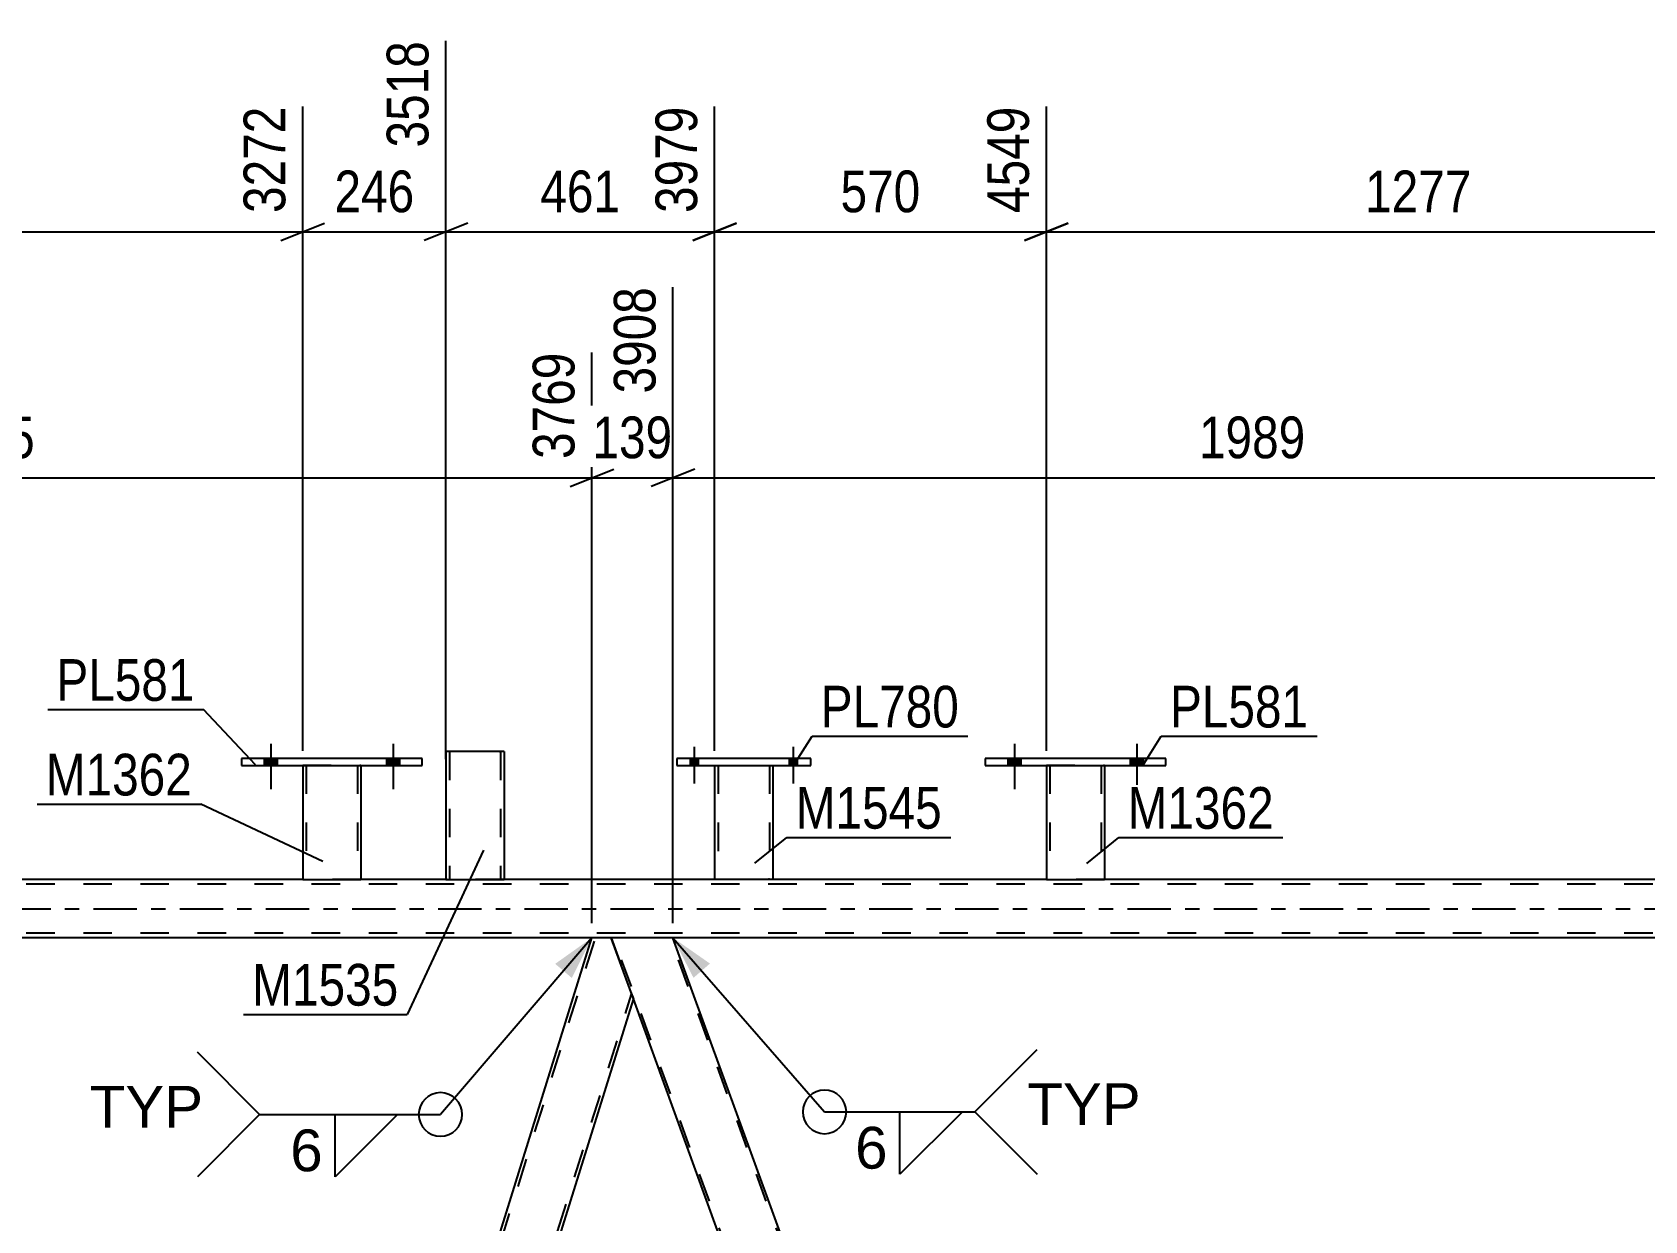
# Model space of a CAD drawing. Header units: millimetres. Extents: x 0 to 841, y 0 to 594.
# Drawn here: x 154.2 to 265, y 437.2 to 518.9 of the extents above; entities that cross this region are included whole.
import ezdxf

# ---------------------------------------------------------------- set-up
doc = ezdxf.new("R2010")
doc.units = ezdxf.units.MM
doc.linetypes.add('DXK_LINE_DOT2', pattern=[3.9198, 1.9599, -1.9599])
doc.linetypes.add('DXK_LINE_DOT3', pattern=[5.9187, 2.979, -0.9799, 0.9799, -0.9799])
doc.styles.add('Arial', font='ARIAL.TTF', dxfattribs={"height": 0.2})
doc.styles.add('Arial Narrow', font='ARIALN.TTF', dxfattribs={"height": 0.2})

# ---------------------------------------------------------------- blocks, each defined once
blk = doc.blocks.new('Bolt-814748569-3018 - 3014')
at = {"linetype": 'Continuous'}
for points in [[(170.15, 468.48), (171.03, 468.48), (171.03, 468.96), (170.15, 468.96)], [(178.55, 468.48), (179.43, 468.48), (179.43, 468.96), (178.55, 468.96)]]:
    blk.add_hatch(color=1, dxfattribs=at).paths.add_polyline_path(points)
at = {"color": 1, "linetype": 'Continuous'}
for p, q in [((170.59, 469.96), (170.59, 466.84)), ((178.99, 469.96), (178.99, 466.84)), ((170.15, 468.96), (170.15, 468.48)), ((171.03, 468.96), (171.03, 468.48)), ((178.55, 468.96), (178.55, 468.48)), ((179.43, 468.96), (179.43, 468.48))]:
    blk.add_line(p, q, dxfattribs=at)
blk = doc.blocks.new('Bolt-814748569-3016 - 3014')
at = {"linetype": 'Continuous'}
for points in [[(221.23, 468.48), (222.11, 468.48), (222.11, 468.96), (221.23, 468.96)], [(229.63, 468.48), (230.51, 468.48), (230.51, 468.96), (229.63, 468.96)]]:
    blk.add_hatch(color=1, dxfattribs=at).paths.add_polyline_path(points)
at = {"color": 1, "linetype": 'Continuous'}
for p, q in [((221.67, 469.96), (221.67, 466.84)), ((230.07, 469.96), (230.07, 466.84)), ((221.23, 468.96), (221.23, 468.48)), ((222.11, 468.96), (222.11, 468.48)), ((229.63, 468.96), (229.63, 468.48)), ((230.51, 468.96), (230.51, 468.48))]:
    blk.add_line(p, q, dxfattribs=at)
blk = doc.blocks.new('Bolt-814748569-3017 - 3014')
at = {"linetype": 'Continuous'}
for points in [[(170.15, 468.48), (171.03, 468.48), (171.03, 468.96), (170.15, 468.96)], [(178.55, 468.48), (179.43, 468.48), (179.43, 468.96), (178.55, 468.96)]]:
    blk.add_hatch(color=1, dxfattribs=at).paths.add_polyline_path(points)
at = {"color": 1, "linetype": 'Continuous'}
for p, q in [((170.59, 469.96), (170.59, 466.84)), ((178.99, 469.96), (178.99, 466.84)), ((170.15, 468.96), (170.15, 468.48)), ((171.03, 468.96), (171.03, 468.48)), ((178.55, 468.96), (178.55, 468.48)), ((179.43, 468.96), (179.43, 468.48))]:
    blk.add_line(p, q, dxfattribs=at)
blk = doc.blocks.new('Bolt-814748569-3027 - 3014')
at = {"linetype": 'Continuous'}
for points in [[(221.23, 468.48), (222.11, 468.48), (222.11, 468.96), (221.23, 468.96)], [(229.63, 468.48), (230.51, 468.48), (230.51, 468.96), (229.63, 468.96)]]:
    blk.add_hatch(color=1, dxfattribs=at).paths.add_polyline_path(points)
at = {"color": 1, "linetype": 'Continuous'}
for p, q in [((221.67, 469.96), (221.67, 466.84)), ((230.07, 469.96), (230.07, 466.84)), ((221.23, 468.96), (221.23, 468.48)), ((222.11, 468.96), (222.11, 468.48)), ((229.63, 468.96), (229.63, 468.48)), ((230.51, 468.96), (230.51, 468.48))]:
    blk.add_line(p, q, dxfattribs=at)
blk = doc.blocks.new('Part-814748569-3507 - 3014')
at = {"color": 2, "linetype": 'Continuous'}
for p, q in [((198.48, 468.96), (198.48, 468.48)), ((207.68, 468.96), (198.48, 468.96)), ((207.68, 468.48), (207.68, 468.96)), ((198.48, 468.48), (207.68, 468.48))]:
    blk.add_line(p, q, dxfattribs=at)
blk = doc.blocks.new('Part-814748569-3174 - 3014')
at = {"color": 7, "linetype": 'DXK_LINE_DOT2'}
for p, q in [((223.87, 468.49), (227.87, 468.49)), ((223.87, 468.48), (223.87, 468.49)), ((223.87, 468.49), (223.87, 468.48)), ((224.11, 468.49), (224.11, 460.64)), ((227.63, 468.49), (227.63, 460.64)), ((227.87, 468.49), (227.87, 468.48)), ((227.87, 468.48), (227.87, 468.49)), ((227.58, 460.64), (227.62, 460.64)), ((227.58, 460.64), (227.62, 460.64)), ((227.62, 460.64), (227.63, 460.64)), ((227.62, 460.64), (227.63, 460.64))]:
    blk.add_line(p, q, dxfattribs=at)
at = {"color": 2, "linetype": 'Continuous'}
for p, q in [((223.87, 468.48), (223.87, 460.64)), ((227.87, 468.48), (227.87, 460.64)), ((223.87, 460.64), (227.87, 460.64))]:
    blk.add_line(p, q, dxfattribs=at)
blk = doc.blocks.new('Part-814748569-3179 - 3014')
at = {"color": 2, "linetype": 'Continuous'}
for p, q in [((219.67, 468.96), (219.67, 468.48)), ((232.07, 468.96), (219.67, 468.96)), ((232.07, 468.48), (232.07, 468.96)), ((219.67, 468.48), (232.07, 468.48))]:
    blk.add_line(p, q, dxfattribs=at)
blk = doc.blocks.new('Part-814748569-3184 - 3014')
at = {"color": 7, "linetype": 'DXK_LINE_DOT2'}
for p, q in [((172.79, 468.49), (176.79, 468.49)), ((172.79, 468.48), (172.79, 468.49)), ((172.79, 468.49), (172.79, 468.48)), ((173.03, 468.49), (173.03, 460.64)), ((176.55, 468.49), (176.55, 460.64)), ((176.79, 468.49), (176.79, 468.48)), ((176.79, 468.48), (176.79, 468.49)), ((176.5, 460.64), (176.54, 460.64)), ((176.5, 460.64), (176.54, 460.64)), ((176.54, 460.64), (176.55, 460.64)), ((176.54, 460.64), (176.55, 460.64))]:
    blk.add_line(p, q, dxfattribs=at)
at = {"color": 2, "linetype": 'Continuous'}
for p, q in [((172.79, 468.48), (172.79, 460.64)), ((176.79, 468.48), (176.79, 460.64)), ((172.79, 460.64), (176.79, 460.64))]:
    blk.add_line(p, q, dxfattribs=at)
blk = doc.blocks.new('Part-814748569-3189 - 3014')
at = {"color": 2, "linetype": 'Continuous'}
for p, q in [((168.59, 468.96), (168.59, 468.48)), ((180.99, 468.96), (168.59, 468.96)), ((180.99, 468.48), (180.99, 468.96)), ((168.59, 468.48), (180.99, 468.48))]:
    blk.add_line(p, q, dxfattribs=at)
blk = doc.blocks.new('Part-814748569-3269 - 3014')
at = {"color": 7, "linetype": 'DXK_LINE_DOT2'}
for p, q in [((278.03, 456.64), (241.22, 338.52)), ((280.51, 452.76), (243.94, 335.42)), ((280.65, 452.39), (280.63, 452.44)), ((280.65, 452.39), (280.63, 452.44)), ((241.5, 340.24), (241.08, 338.89)), ((245.69, 340.24), (244.19, 335.42)), ((242.34, 335.42), (241.08, 338.89)), ((244.19, 335.42), (242.34, 335.42))]:
    blk.add_line(p, q, dxfattribs=at)
at = {"color": 2, "linetype": 'Continuous'}
for p, q in [((277.78, 456.64), (241.5, 340.24)), ((279.1, 456.64), (277.78, 456.64)), ((280.63, 452.44), (279.1, 456.64)), ((280.65, 452.39), (245.69, 340.24))]:
    blk.add_line(p, q, dxfattribs=at)
blk = doc.blocks.new('Part-814748569-3274 - 3014')
at = {"color": 2, "linetype": 'Continuous'}
for p, q in [((198.22, 456.64), (193.97, 456.64)), ((240.59, 340.24), (198.22, 456.64)), ((236.33, 340.24), (195.5, 452.44))]:
    blk.add_line(p, q, dxfattribs=at)
at = {"color": 7, "linetype": 'DXK_LINE_DOT2'}
for p, q in [((193.97, 456.64), (195.5, 452.44)), ((238.26, 335.42), (194.14, 456.64)), ((242.17, 335.42), (198.05, 456.64)), ((238.09, 335.42), (236.33, 340.24)), ((242.34, 335.42), (240.59, 340.24)), ((242.34, 335.42), (238.09, 335.42))]:
    blk.add_line(p, q, dxfattribs=at)
blk = doc.blocks.new('Part-814748569-3279 - 3014')
at = {"color": 2, "linetype": 'Continuous'}
for p, q in [((155.95, 338.89), (192.65, 456.64)), ((193.97, 456.64), (192.65, 456.64)), ((195.5, 452.44), (193.97, 456.64)), ((159.06, 335.42), (195.51, 452.39)), ((157.21, 335.42), (155.96, 338.84))]:
    blk.add_line(p, q, dxfattribs=at)
at = {"color": 7, "linetype": 'DXK_LINE_DOT2'}
for p, q in [((156.08, 338.52), (192.9, 456.64)), ((158.8, 335.42), (195.38, 452.76)), ((195.51, 452.39), (195.5, 452.44)), ((195.51, 452.39), (195.5, 452.44)), ((155.96, 338.84), (155.95, 338.89)), ((157.21, 335.42), (159.06, 335.42))]:
    blk.add_line(p, q, dxfattribs=at)
blk = doc.blocks.new('Part-814748569-3323 - 3014')
at = {"color": 7, "linetype": 'DXK_LINE_DOT2'}
for p, q in [((763.33, 460.32), (99.23, 460.32)), ((176.79, 460.64), (172.79, 460.64)), ((186.62, 460.64), (182.62, 460.64)), ((227.87, 460.64), (223.87, 460.64)), ((763.33, 456.96), (99.23, 456.96)), ((709.03, 456.64), (192.65, 456.64)), ((198.22, 456.64), (192.65, 456.64))]:
    blk.add_line(p, q, dxfattribs=at)
at = {"color": 2, "linetype": 'Continuous'}
for p, q in [((172.79, 460.64), (125.71, 460.64)), ((182.62, 460.64), (176.79, 460.64)), ((223.87, 460.64), (186.62, 460.64)), ((274.95, 460.64), (227.87, 460.64)), ((192.65, 456.64), (113.09, 456.64)), ((277.78, 456.64), (198.22, 456.64))]:
    blk.add_line(p, q, dxfattribs=at)
at = {"color": 7, "linetype": 'DXK_LINE_DOT3'}
blk.add_line((99.23, 458.64), (763.33, 458.64), dxfattribs=at)
blk = doc.blocks.new('Part-814748569-3345 - 3014')
at = {"color": 2, "linetype": 'Continuous'}
for p, q in [((152.95, 335.42), (108.83, 456.64)), ((108.83, 456.64), (113.09, 456.64)), ((155.96, 338.84), (113.09, 456.64))]:
    blk.add_line(p, q, dxfattribs=at)
at = {"color": 7, "linetype": 'DXK_LINE_DOT2'}
for p, q in [((153.12, 335.42), (109, 456.64)), ((157.04, 335.42), (112.92, 456.64)), ((157.21, 335.42), (155.96, 338.84)), ((152.95, 335.42), (157.21, 335.42))]:
    blk.add_line(p, q, dxfattribs=at)
blk = doc.blocks.new('Part-814748569-3502 - 3014')
at = {"color": 2, "linetype": 'Continuous'}
for p, q in [((201.08, 468.48), (201.08, 460.66)), ((205.08, 468.48), (205.08, 460.66)), ((201.08, 460.66), (205.08, 460.66))]:
    blk.add_line(p, q, dxfattribs=at)
at = {"color": 7, "linetype": 'DXK_LINE_DOT2'}
for p, q in [((201.08, 468.48), (205.08, 468.48)), ((201.32, 468.48), (201.32, 460.66)), ((204.84, 468.48), (204.84, 460.66)), ((204.82, 460.66), (204.78, 460.66)), ((204.78, 460.66), (204.82, 460.66)), ((204.84, 460.66), (204.82, 460.66)), ((204.82, 460.66), (204.84, 460.66))]:
    blk.add_line(p, q, dxfattribs=at)
blk = doc.blocks.new('Bolt-814748569-3508 - 3014')
at = {"linetype": 'Continuous'}
for points in [[(199.4, 468.48), (199.96, 468.48), (199.96, 468.96), (199.4, 468.96)], [(199.4, 468.48), (199.96, 468.48), (199.96, 468.96), (199.4, 468.96)], [(206.2, 468.48), (206.76, 468.48), (206.76, 468.96), (206.2, 468.96)], [(206.2, 468.48), (206.76, 468.48), (206.76, 468.96), (206.2, 468.96)]]:
    blk.add_hatch(color=1, dxfattribs=at).paths.add_polyline_path(points)
at = {"color": 1, "linetype": 'Continuous'}
for p, q in [((199.68, 469.76), (199.68, 467.24)), ((199.68, 469.76), (199.68, 467.24)), ((206.48, 469.76), (206.48, 467.24)), ((206.48, 469.76), (206.48, 467.24)), ((199.4, 468.96), (199.4, 468.48)), ((199.4, 468.96), (199.4, 468.48)), ((199.96, 468.96), (199.96, 468.48)), ((199.96, 468.96), (199.96, 468.48)), ((206.2, 468.96), (206.2, 468.48)), ((206.2, 468.96), (206.2, 468.48)), ((206.76, 468.96), (206.76, 468.48)), ((206.76, 468.96), (206.76, 468.48))]:
    blk.add_line(p, q, dxfattribs=at)
blk = doc.blocks.new('Part-814748569-3513 - 3014')
at = {"color": 2, "linetype": 'Continuous'}
for p, q in [((182.62, 469.43), (182.62, 460.64)), ((186.62, 469.43), (182.62, 469.43)), ((186.62, 469.43), (186.62, 460.64)), ((182.62, 460.64), (186.62, 460.64))]:
    blk.add_line(p, q, dxfattribs=at)
at = {"color": 7, "linetype": 'DXK_LINE_DOT2'}
for p, q in [((182.86, 469.43), (182.86, 460.64)), ((186.59, 469.43), (186.14, 469.43)), ((186.31, 469.43), (186.33, 469.43)), ((186.33, 469.43), (186.37, 469.43)), ((186.37, 469.43), (186.38, 469.43)), ((186.38, 469.43), (186.38, 460.64)), ((186.37, 460.64), (186.33, 460.64)), ((186.37, 460.64), (186.33, 460.64)), ((186.38, 460.64), (186.37, 460.64)), ((186.37, 460.64), (186.38, 460.64))]:
    blk.add_line(p, q, dxfattribs=at)
blk = doc.blocks.new('StraightDimension-814748569-4327 - 3014')
at = {"color": 7, "linetype": 'Continuous'}
for p, q in [((108.83, 457.64), (108.83, 496.85)), ((192.65, 457.64), (192.65, 496.85)), ((110.33, 488.84), (107.33, 487.64)), ((191.15, 487.64), (194.15, 488.84)), ((108.83, 488.24), (192.65, 488.24))]:
    blk.add_line(p, q, dxfattribs=at)
at = {"color": 0}
blk.add_wipeout([(155, 488.99), (155, 493.19), (146.48, 493.19), (146.48, 488.99)], dxfattribs=at)
at = {"color": 3, "style": 'Arial Narrow'}
blk.add_text('2095', height=2.863, dxfattribs=at).set_placement((147.08, 489.59))
at = {"color": 0, "linetype": 'Continuous'}
blk.add_wipeout([(192.05, 497.45), (187.85, 497.45), (187.85, 488.94), (192.05, 488.94)], dxfattribs=at)
at = {"color": 3, "linetype": 'Continuous', "style": 'Arial Narrow'}
blk.add_text('3769', height=2.863, rotation=90.0002, dxfattribs=at).set_placement((191.45, 489.54))
blk = doc.blocks.new('StraightDimension-814748569-14834 - 3014')
at = {"color": 7, "linetype": 'Continuous'}
for p, q in [((201.08, 469.48), (201.08, 513.76)), ((223.87, 469.49), (223.87, 513.76)), ((202.58, 505.74), (199.58, 504.54)), ((201.08, 505.14), (223.87, 505.14)), ((222.37, 504.54), (225.37, 505.74))]:
    blk.add_line(p, q, dxfattribs=at)
at = {"color": 0}
blk.add_wipeout([(215.82, 505.89), (215.82, 510.09), (209.13, 510.09), (209.13, 505.89)], dxfattribs=at)
at = {"color": 3, "style": 'Arial Narrow'}
blk.add_text('570', height=2.863, dxfattribs=at).set_placement((209.73, 506.49))
at = {"color": 0, "linetype": 'Continuous'}
blk.add_wipeout([(223.27, 514.36), (219.07, 514.36), (219.07, 505.84), (223.27, 505.84)], dxfattribs=at)
at = {"color": 3, "linetype": 'Continuous', "style": 'Arial Narrow'}
blk.add_text('4549', height=2.863, rotation=90.0002, dxfattribs=at).set_placement((222.67, 506.44))
blk = doc.blocks.new('StraightDimension-814748569-4048 - 3014')
at = {"color": 7, "linetype": 'Continuous'}
for p, q in [((198.22, 457.64), (198.22, 501.35)), ((192.65, 457.64), (192.65, 496.85)), ((191.15, 487.64), (194.15, 488.84)), ((199.72, 488.84), (196.72, 487.64)), ((192.65, 488.24), (198.22, 488.24))]:
    blk.add_line(p, q, dxfattribs=at)
at = {"color": 0}
blk.add_wipeout([(198.78, 488.99), (198.78, 493.19), (192.09, 493.19), (192.09, 488.99)], dxfattribs=at)
at = {"color": 3, "style": 'Arial Narrow'}
blk.add_text('139', height=2.863, dxfattribs=at).set_placement((192.69, 489.59))
at = {"color": 0, "linetype": 'Continuous'}
blk.add_wipeout([(197.62, 501.95), (193.42, 501.95), (193.42, 493.44), (197.62, 493.44)], dxfattribs=at)
at = {"color": 3, "linetype": 'Continuous', "style": 'Arial Narrow'}
blk.add_text('3908', height=2.863, rotation=90.0002, dxfattribs=at).set_placement((197.02, 494.04))
blk = doc.blocks.new('StraightDimension-814748569-4072 - 3014')
at = {"color": 7, "linetype": 'Continuous'}
for p, q in [((198.22, 457.64), (198.22, 501.35)), ((277.78, 457.64), (277.78, 496.85)), ((199.72, 488.84), (196.72, 487.64)), ((276.28, 487.64), (279.28, 488.84)), ((198.22, 488.24), (277.78, 488.24))]:
    blk.add_line(p, q, dxfattribs=at)
at = {"color": 0}
blk.add_wipeout([(242.26, 488.99), (242.26, 493.19), (233.75, 493.19), (233.75, 488.99)], dxfattribs=at)
at = {"color": 3, "style": 'Arial Narrow'}
blk.add_text('1989', height=2.863, dxfattribs=at).set_placement((234.35, 489.59))
at = {"color": 0, "linetype": 'Continuous'}
blk.add_wipeout([(277.18, 497.45), (272.98, 497.45), (272.98, 488.94), (277.18, 488.94)], dxfattribs=at)
at = {"color": 3, "linetype": 'Continuous', "style": 'Arial Narrow'}
blk.add_text('5897', height=2.863, rotation=90.0002, dxfattribs=at).set_placement((276.58, 489.54))
blk = doc.blocks.new('StraightDimension-814748569-14833 - 3014')
at = {"color": 7, "linetype": 'Continuous'}
for p, q in [((223.87, 469.49), (223.87, 513.76)), ((274.95, 469.49), (274.95, 513.76)), ((225.37, 505.74), (222.37, 504.54)), ((223.87, 505.14), (274.95, 505.14)), ((273.45, 504.54), (276.45, 505.74))]:
    blk.add_line(p, q, dxfattribs=at)
at = {"color": 0}
blk.add_wipeout([(253.67, 505.89), (253.67, 510.09), (245.16, 510.09), (245.16, 505.89)], dxfattribs=at)
at = {"color": 3, "style": 'Arial Narrow'}
blk.add_text('1277', height=2.863, dxfattribs=at).set_placement((245.76, 506.49))
at = {"color": 0, "linetype": 'Continuous'}
blk.add_wipeout([(274.35, 514.36), (270.15, 514.36), (270.15, 505.84), (274.35, 505.84)], dxfattribs=at)
at = {"color": 3, "linetype": 'Continuous', "style": 'Arial Narrow'}
blk.add_text('5826', height=2.863, rotation=90.0002, dxfattribs=at).set_placement((273.75, 506.44))
blk = doc.blocks.new('StraightDimension-814748569-14835 - 3014')
at = {"color": 7, "linetype": 'Continuous'}
for p, q in [((182.62, 468.91), (182.62, 518.26)), ((201.08, 469.48), (201.08, 513.76)), ((184.12, 505.74), (181.12, 504.54)), ((182.62, 505.14), (201.08, 505.14)), ((199.58, 504.54), (202.58, 505.74))]:
    blk.add_line(p, q, dxfattribs=at)
at = {"color": 0}
blk.add_wipeout([(195.19, 505.89), (195.19, 510.09), (188.51, 510.09), (188.51, 505.89)], dxfattribs=at)
at = {"color": 3, "style": 'Arial Narrow'}
blk.add_text('461', height=2.863, dxfattribs=at).set_placement((189.11, 506.49))
at = {"color": 0, "linetype": 'Continuous'}
blk.add_wipeout([(200.48, 514.36), (196.28, 514.36), (196.28, 505.84), (200.48, 505.84)], dxfattribs=at)
at = {"color": 3, "linetype": 'Continuous', "style": 'Arial Narrow'}
blk.add_text('3979', height=2.863, rotation=90.0002, dxfattribs=at).set_placement((199.88, 506.44))
blk = doc.blocks.new('StraightDimension-814748569-14836 - 3014')
at = {"color": 7, "linetype": 'Continuous'}
for p, q in [((182.62, 468.91), (182.62, 518.26)), ((172.79, 469.49), (172.79, 513.76)), ((171.29, 504.54), (174.29, 505.74)), ((172.79, 505.14), (182.62, 505.14)), ((184.12, 505.74), (181.12, 504.54))]:
    blk.add_line(p, q, dxfattribs=at)
at = {"color": 0}
blk.add_wipeout([(181.05, 505.89), (181.05, 510.09), (174.37, 510.09), (174.37, 505.89)], dxfattribs=at)
at = {"color": 3, "style": 'Arial Narrow'}
blk.add_text('246', height=2.863, dxfattribs=at).set_placement((174.97, 506.49))
at = {"color": 0, "linetype": 'Continuous'}
blk.add_wipeout([(182.02, 518.86), (177.82, 518.86), (177.82, 510.34), (182.02, 510.34)], dxfattribs=at)
at = {"color": 3, "linetype": 'Continuous', "style": 'Arial Narrow'}
blk.add_text('3518', height=2.863, rotation=90.0002, dxfattribs=at).set_placement((181.42, 510.94))
blk = doc.blocks.new('StraightDimension-814748569-14837 - 3014')
at = {"color": 7, "linetype": 'Continuous'}
for p, q in [((121.71, 469.49), (121.71, 513.76)), ((172.79, 469.49), (172.79, 513.76)), ((123.21, 505.74), (120.21, 504.54)), ((121.71, 505.14), (172.79, 505.14)), ((171.29, 504.54), (174.29, 505.74))]:
    blk.add_line(p, q, dxfattribs=at)
at = {"color": 0}
blk.add_wipeout([(151.51, 505.89), (151.51, 510.09), (143, 510.09), (143, 505.89)], dxfattribs=at)
at = {"color": 3, "style": 'Arial Narrow'}
blk.add_text('1277', height=2.863, dxfattribs=at).set_placement((143.6, 506.49))
at = {"color": 0, "linetype": 'Continuous'}
blk.add_wipeout([(172.19, 514.36), (167.99, 514.36), (167.99, 505.84), (172.19, 505.84)], dxfattribs=at)
at = {"color": 3, "linetype": 'Continuous', "style": 'Arial Narrow'}
blk.add_text('3272', height=2.863, rotation=90.0002, dxfattribs=at).set_placement((171.59, 506.44))
blk = doc.blocks.new('WeldMark-814748569-4795 - 3014')
at = {"linetype": 'Continuous'}
blk.add_hatch(color=30, dxfattribs=at).paths.add_polyline_path([(190.13, 454.85), (192.65, 456.64), (191.27, 453.88)])
at = {"color": 30, "linetype": 'Continuous'}
for p in [(192.65, 456.64), (169.83, 444.5)]:
    blk.add_line(p, (182.25, 444.5), dxfattribs=at)
at = {"color": 3, "linetype": 'Continuous'}
for p, q in [((169.83, 444.5), (165.55, 448.78)), ((169.83, 444.5), (165.55, 440.21)), ((175.01, 444.5), (179.3, 444.5)), ((179.3, 444.5), (175.01, 440.21)), ((175.01, 440.21), (175.01, 444.5))]:
    blk.add_line(p, q, dxfattribs=at)
for start, end in [(90, 270), (270, 90)]:
    blk.add_arc((182.25, 444.5), 1.5, start, end, dxfattribs=at)
at = {"color": 0}
blk.add_wipeout([(174.35, 440.4), (174.35, 443.8), (171.73, 443.8), (171.73, 440.4)], dxfattribs=at)
at = {"color": 3, "style": 'Arial'}
blk.add_text('6', height=2.87, dxfattribs=at).set_placement((171.93, 440.6))
at = {"color": 0, "linetype": 'Continuous'}
blk.add_wipeout([(165.93, 443.6), (165.93, 446.6), (158.16, 446.6), (158.16, 443.6)], dxfattribs=at)
blk.add_wipeout([(165.93, 443.6), (165.93, 446.6), (158.16, 446.6), (158.16, 443.6)], dxfattribs=at)
at = {"color": 3, "linetype": 'Continuous', "style": 'Arial'}
blk.add_text('TYP', height=2.865, dxfattribs=at).set_placement((158.16, 443.6))
blk = doc.blocks.new('Mark-814748569-3175 - 3014')
at = {"color": 30, "linetype": 'Continuous'}
for p, q in [((230.49, 468.48), (231.76, 470.49)), ((231.76, 470.49), (242.46, 470.49))]:
    blk.add_line(p, q, dxfattribs=at)
at = {"color": 0}
blk.add_wipeout([(241.86, 471.09), (241.86, 474.09), (232.36, 474.09), (232.36, 471.09)], dxfattribs=at)
blk.add_wipeout([(241.86, 471.09), (241.86, 474.09), (232.36, 474.09), (232.36, 471.09)], dxfattribs=at)
at = {"color": 3, "style": 'Arial Narrow'}
blk.add_text('PL581', height=2.863, dxfattribs=at).set_placement((232.36, 471.09))
blk = doc.blocks.new('Mark-814748569-3170 - 3014')
at = {"color": 30, "linetype": 'Continuous'}
for p, q in [((226.65, 461.75), (228.85, 463.53)), ((228.85, 463.53), (240.1, 463.53))]:
    blk.add_line(p, q, dxfattribs=at)
at = {"color": 0}
blk.add_wipeout([(239.5, 464.13), (239.5, 467.13), (229.45, 467.13), (229.45, 464.13)], dxfattribs=at)
blk.add_wipeout([(239.5, 464.13), (239.5, 467.13), (229.45, 467.13), (229.45, 464.13)], dxfattribs=at)
at = {"color": 3, "style": 'Arial Narrow'}
blk.add_text('M1362', height=2.863, dxfattribs=at).set_placement((229.45, 464.13))
blk = doc.blocks.new('Mark-814748569-3180 - 3014')
at = {"color": 30, "linetype": 'Continuous'}
for p in [(154.54, 465.82), (174.17, 461.87)]:
    blk.add_line(p, (165.79, 465.82), dxfattribs=at)
at = {"color": 0}
blk.add_wipeout([(165.19, 466.42), (165.19, 469.42), (155.14, 469.42), (155.14, 466.42)], dxfattribs=at)
blk.add_wipeout([(165.19, 466.42), (165.19, 469.42), (155.14, 469.42), (155.14, 466.42)], dxfattribs=at)
at = {"color": 3, "style": 'Arial Narrow'}
blk.add_text('M1362', height=2.863, dxfattribs=at).set_placement((155.14, 466.42))
blk = doc.blocks.new('Mark-814748569-3185 - 3014')
at = {"color": 30, "linetype": 'Continuous'}
for p in [(155.27, 472.32), (169.55, 468.52)]:
    blk.add_line(p, (165.97, 472.32), dxfattribs=at)
at = {"color": 0}
blk.add_wipeout([(165.37, 472.92), (165.37, 475.92), (155.87, 475.92), (155.87, 472.92)], dxfattribs=at)
blk.add_wipeout([(165.37, 472.92), (165.37, 475.92), (155.87, 475.92), (155.87, 472.92)], dxfattribs=at)
at = {"color": 3, "style": 'Arial Narrow'}
blk.add_text('PL581', height=2.863, dxfattribs=at).set_placement((155.87, 472.92))
blk = doc.blocks.new('WeldMark-814748569-4782 - 3014')
at = {"linetype": 'Continuous'}
blk.add_hatch(color=30, dxfattribs=at).paths.add_polyline_path([(199.63, 453.89), (198.22, 456.64), (200.76, 454.87)])
at = {"color": 30, "linetype": 'Continuous'}
for p, q in [((198.22, 456.64), (208.63, 444.68)), ((208.63, 444.68), (218.96, 444.68))]:
    blk.add_line(p, q, dxfattribs=at)
at = {"color": 3, "linetype": 'Continuous'}
for p, q in [((218.96, 444.68), (223.24, 448.97)), ((213.81, 444.68), (218.1, 444.68)), ((218.1, 444.68), (213.81, 440.4)), ((213.81, 440.4), (213.81, 444.68)), ((218.96, 444.68), (223.24, 440.4))]:
    blk.add_line(p, q, dxfattribs=at)
blk.add_arc((208.63, 444.68), 1.5, 90, 270, dxfattribs=at)
at = {"color": 0}
blk.add_wipeout([(213.16, 440.58), (213.16, 443.98), (210.53, 443.98), (210.53, 440.58)], dxfattribs=at)
at = {"color": 3, "linetype": 'Continuous'}
blk.add_arc((208.63, 444.68), 1.5, 270, 90, dxfattribs=at)
at = {"color": 3, "style": 'Arial'}
blk.add_text('6', height=2.87, dxfattribs=at).set_placement((210.73, 440.78))
at = {"color": 0, "linetype": 'Continuous'}
blk.add_wipeout([(230.33, 443.78), (230.33, 446.78), (222.56, 446.78), (222.56, 443.78)], dxfattribs=at)
blk.add_wipeout([(230.33, 443.78), (230.33, 446.78), (222.56, 446.78), (222.56, 443.78)], dxfattribs=at)
at = {"color": 3, "linetype": 'Continuous', "style": 'Arial'}
blk.add_text('TYP', height=2.865, dxfattribs=at).set_placement((222.56, 443.78))
blk = doc.blocks.new('Mark-814748569-3498 - 3014')
at = {"color": 30, "linetype": 'Continuous'}
for p, q in [((203.85, 461.76), (206.05, 463.54)), ((206.05, 463.54), (217.3, 463.54))]:
    blk.add_line(p, q, dxfattribs=at)
at = {"color": 0}
blk.add_wipeout([(216.7, 464.14), (216.7, 467.14), (206.65, 467.14), (206.65, 464.14)], dxfattribs=at)
blk.add_wipeout([(216.7, 464.14), (216.7, 467.14), (206.65, 467.14), (206.65, 464.14)], dxfattribs=at)
at = {"color": 3, "style": 'Arial Narrow'}
blk.add_text('M1545', height=2.863, dxfattribs=at).set_placement((206.65, 464.14))
blk = doc.blocks.new('Mark-814748569-3503 - 3014')
at = {"color": 30, "linetype": 'Continuous'}
for p, q in [((206.5, 468.48), (207.77, 470.49)), ((207.77, 470.49), (218.48, 470.49))]:
    blk.add_line(p, q, dxfattribs=at)
at = {"color": 0}
blk.add_wipeout([(217.88, 471.09), (217.88, 474.09), (208.37, 474.09), (208.37, 471.09)], dxfattribs=at)
blk.add_wipeout([(217.88, 471.09), (217.88, 474.09), (208.37, 474.09), (208.37, 471.09)], dxfattribs=at)
at = {"color": 3, "style": 'Arial Narrow'}
blk.add_text('PL780', height=2.863, dxfattribs=at).set_placement((208.37, 471.09))
blk = doc.blocks.new('Mark-814748569-3509 - 3014')
at = {"color": 30, "linetype": 'Continuous'}
for p in [(185.21, 462.66), (168.72, 451.38)]:
    blk.add_line(p, (179.97, 451.38), dxfattribs=at)
at = {"color": 0}
blk.add_wipeout([(179.37, 451.98), (179.37, 454.98), (169.32, 454.98), (169.32, 451.98)], dxfattribs=at)
blk.add_wipeout([(179.37, 451.98), (179.37, 454.98), (169.32, 454.98), (169.32, 451.98)], dxfattribs=at)
at = {"color": 3, "style": 'Arial Narrow'}
blk.add_text('M1535', height=2.863, dxfattribs=at).set_placement((169.32, 451.98))

msp = doc.modelspace()

# ---------------------------------------------------------------- block references
for name in ['Bolt-814748569-3018 - 3014', 'Bolt-814748569-3017 - 3014', 'Bolt-814748569-3508 - 3014', 'Bolt-814748569-3016 - 3014', 'Bolt-814748569-3027 - 3014', 'Part-814748569-3189 - 3014', 'Part-814748569-3513 - 3014', 'Part-814748569-3507 - 3014', 'Part-814748569-3179 - 3014', 'Part-814748569-3184 - 3014', 'Part-814748569-3502 - 3014', 'Part-814748569-3174 - 3014', 'Part-814748569-3323 - 3014', 'Part-814748569-3345 - 3014', 'Part-814748569-3279 - 3014', 'Part-814748569-3274 - 3014', 'Part-814748569-3269 - 3014']:
    msp.add_blockref(name, (0, 0))

# ---------------------------------------------------------------- next in the draw order: block references
for name in ['StraightDimension-814748569-14834 - 3014', 'StraightDimension-814748569-4327 - 3014', 'WeldMark-814748569-4795 - 3014', 'WeldMark-814748569-4782 - 3014']:
    msp.add_blockref(name, (0, 0))

# ---------------------------------------------------------------- next in the draw order: block references
msp.add_blockref('StraightDimension-814748569-4048 - 3014', (0, 0))

# ---------------------------------------------------------------- next in the draw order: block references
msp.add_blockref('StraightDimension-814748569-4072 - 3014', (0, 0))

# ---------------------------------------------------------------- next in the draw order: block references
for name in ['StraightDimension-814748569-14835 - 3014', 'StraightDimension-814748569-14833 - 3014', 'Mark-814748569-3503 - 3014', 'Mark-814748569-3498 - 3014', 'Mark-814748569-3170 - 3014']:
    msp.add_blockref(name, (0, 0))

# ---------------------------------------------------------------- next in the draw order: block references
for name in ['StraightDimension-814748569-14836 - 3014', 'Mark-814748569-3175 - 3014']:
    msp.add_blockref(name, (0, 0))

# ---------------------------------------------------------------- next in the draw order: block references
msp.add_blockref('StraightDimension-814748569-14837 - 3014', (0, 0))

# ---------------------------------------------------------------- next in the draw order: block references
msp.add_blockref('Mark-814748569-3180 - 3014', (0, 0))

# ---------------------------------------------------------------- next in the draw order: block references
for name in ['Mark-814748569-3185 - 3014', 'Mark-814748569-3509 - 3014']:
    msp.add_blockref(name, (0, 0))

doc.saveas('drawing.dxf')
